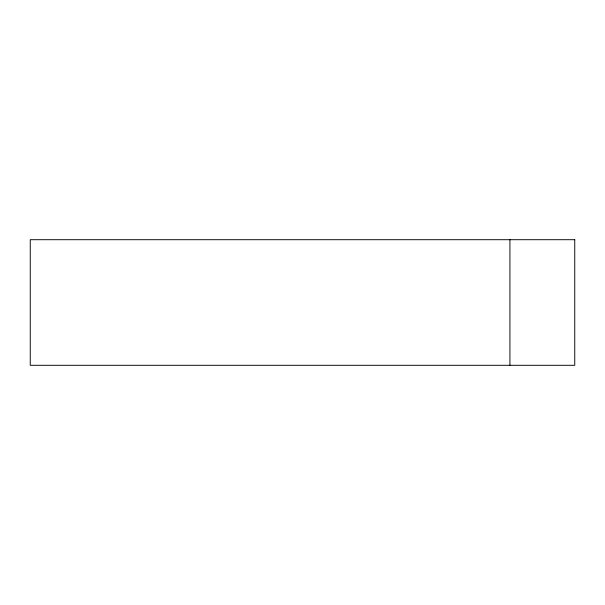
<?xml version="1.0" encoding="UTF-8"?>
<svg xmlns="http://www.w3.org/2000/svg" width="605" height="605" viewBox="0 0 605 605"><rect width="100%" height="100%" fill="white"/><g stroke="black" fill="none" stroke-linecap="round" stroke-linejoin="round"><path stroke-width="0.91" d="M509.932 239.701L509.932 365.299M574.75 239.701L30.25 239.701L30.25 365.299L574.75 365.299L574.75 239.701"/></g></svg>
